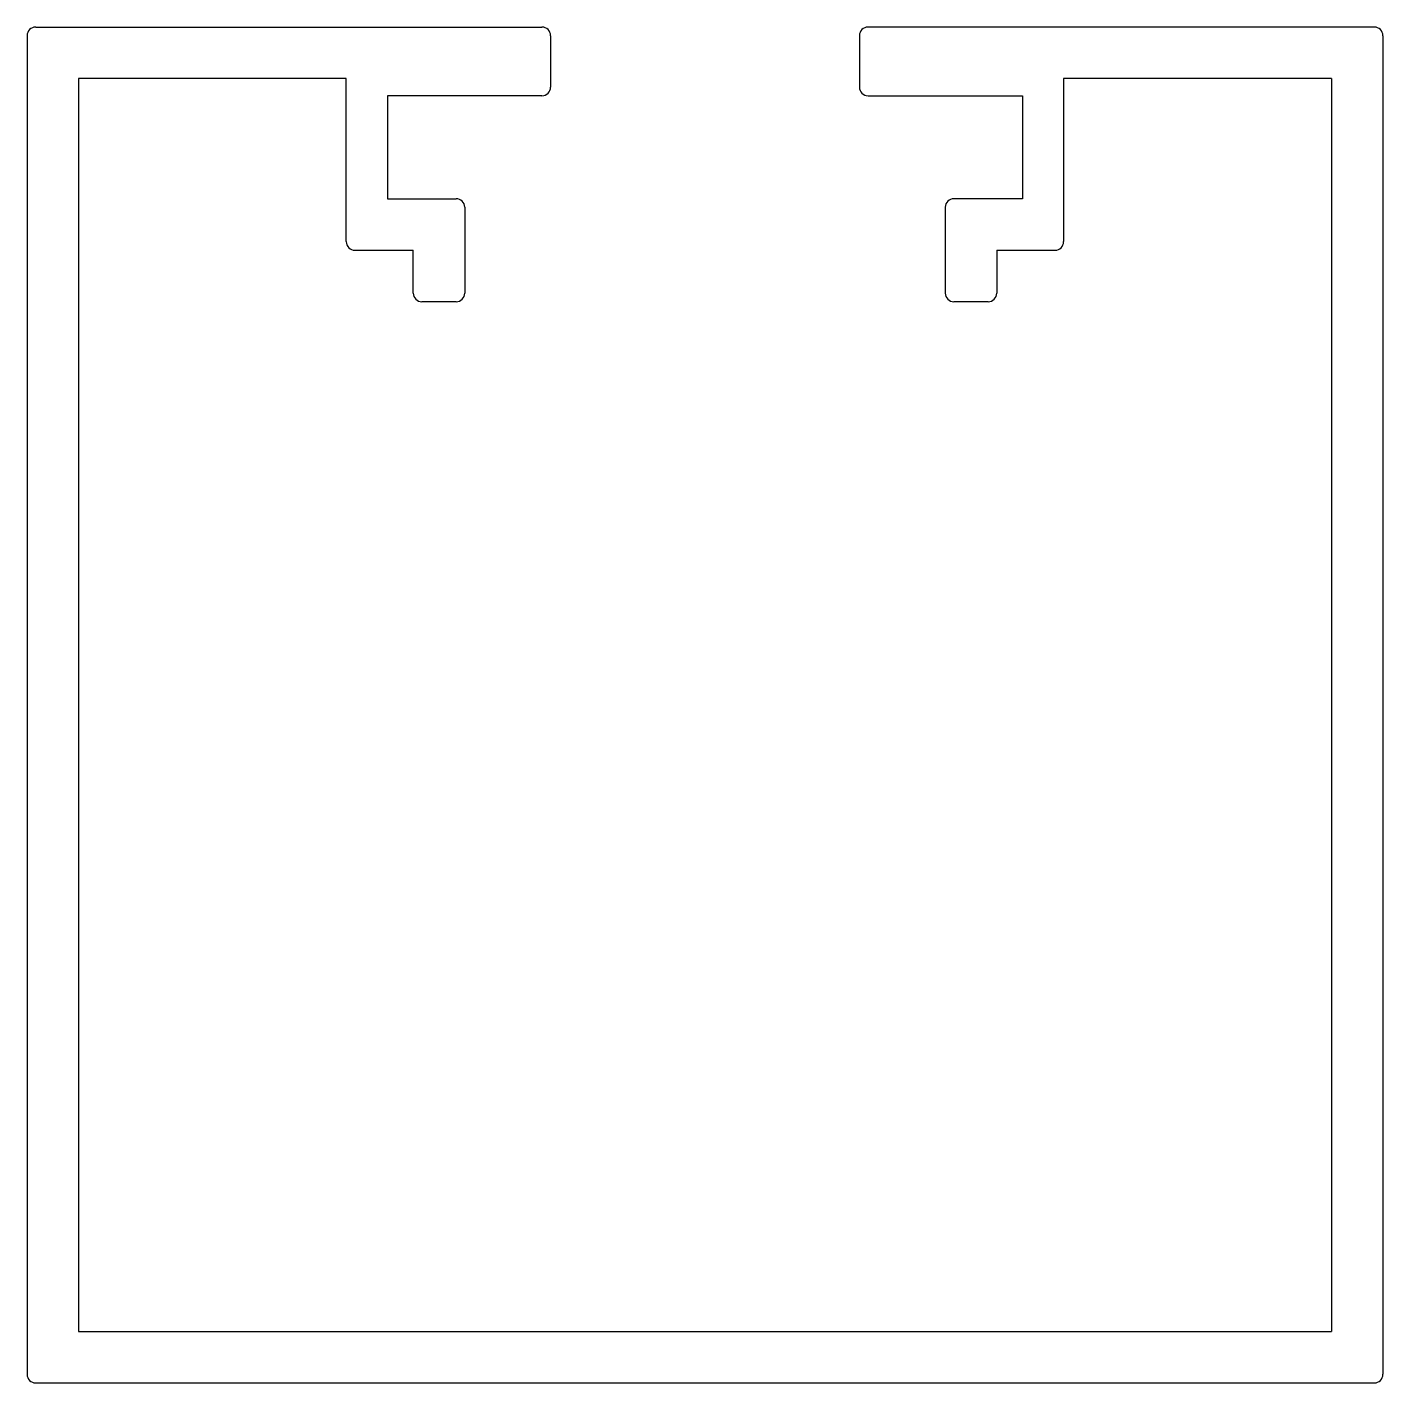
# Model space of a CAD drawing. Extents: x 1332.9 to 1372.4, y 2059.7 to 2099.2.
import ezdxf

# ---------------------------------------------------------------- set-up
doc = ezdxf.new("R2010")
doc.units = 0
doc.layers.get('0').update_dxf_attribs({"linetype": 'CONTINUOUS'})

msp = doc.modelspace()

# ---------------------------------------------------------------- linework, layer by layer
for p, q in [((1333.13, 2099.19), (1347.88, 2099.19)), ((1372.13, 2099.19), (1357.38, 2099.19)), ((1332.88, 2098.94), (1332.88, 2059.94)), ((1348.13, 2098.94), (1348.13, 2097.44)), ((1357.13, 2098.94), (1357.13, 2097.44)), ((1372.38, 2098.94), (1372.38, 2059.94)), ((1342.18, 2097.69), (1334.38, 2097.69)), ((1334.38, 2097.69), (1334.38, 2061.19)), ((1342.18, 2092.94), (1342.18, 2097.69)), ((1370.88, 2097.69), (1363.08, 2097.69)), ((1363.08, 2097.69), (1363.08, 2092.94)), ((1370.88, 2097.69), (1370.88, 2061.19)), ((1343.38, 2097.19), (1343.38, 2094.19)), ((1347.88, 2097.19), (1343.38, 2097.19)), ((1357.38, 2097.19), (1361.88, 2097.19)), ((1361.88, 2097.19), (1361.88, 2094.19)), ((1343.38, 2094.19), (1345.38, 2094.19)), ((1345.63, 2093.94), (1345.63, 2091.44)), ((1359.63, 2093.94), (1359.63, 2091.44)), ((1361.88, 2094.19), (1359.88, 2094.19)), ((1342.43, 2092.69), (1344.13, 2092.69)), ((1344.13, 2091.44), (1344.13, 2092.69)), ((1361.13, 2092.69), (1362.83, 2092.69)), ((1361.13, 2092.69), (1361.13, 2091.44)), ((1345.38, 2091.19), (1344.38, 2091.19)), ((1360.88, 2091.19), (1359.88, 2091.19)), ((1334.38, 2061.19), (1370.88, 2061.19)), ((1333.13, 2059.69), (1372.13, 2059.69))]:
    msp.add_line(p, q)
for centre, start, end in [((1333.13, 2098.94), 90, 180), ((1347.88, 2098.94), 0, 90), ((1357.38, 2098.94), 90, 180), ((1372.13, 2098.94), 0, 90), ((1347.88, 2097.44), 270, 0), ((1357.38, 2097.44), 180, 270), ((1345.38, 2093.94), 0, 90), ((1359.88, 2093.94), 90, 180), ((1342.43, 2092.94), 180, 270), ((1362.83, 2092.94), 270, 0), ((1344.38, 2091.44), 180, 270), ((1345.38, 2091.44), 270, 0), ((1359.88, 2091.44), 180, 270), ((1360.88, 2091.44), 270, 360), ((1333.13, 2059.94), 180, 270), ((1372.13, 2059.94), 270, 0)]:
    msp.add_arc(centre, 0.25, start, end)

doc.saveas('drawing.dxf')
